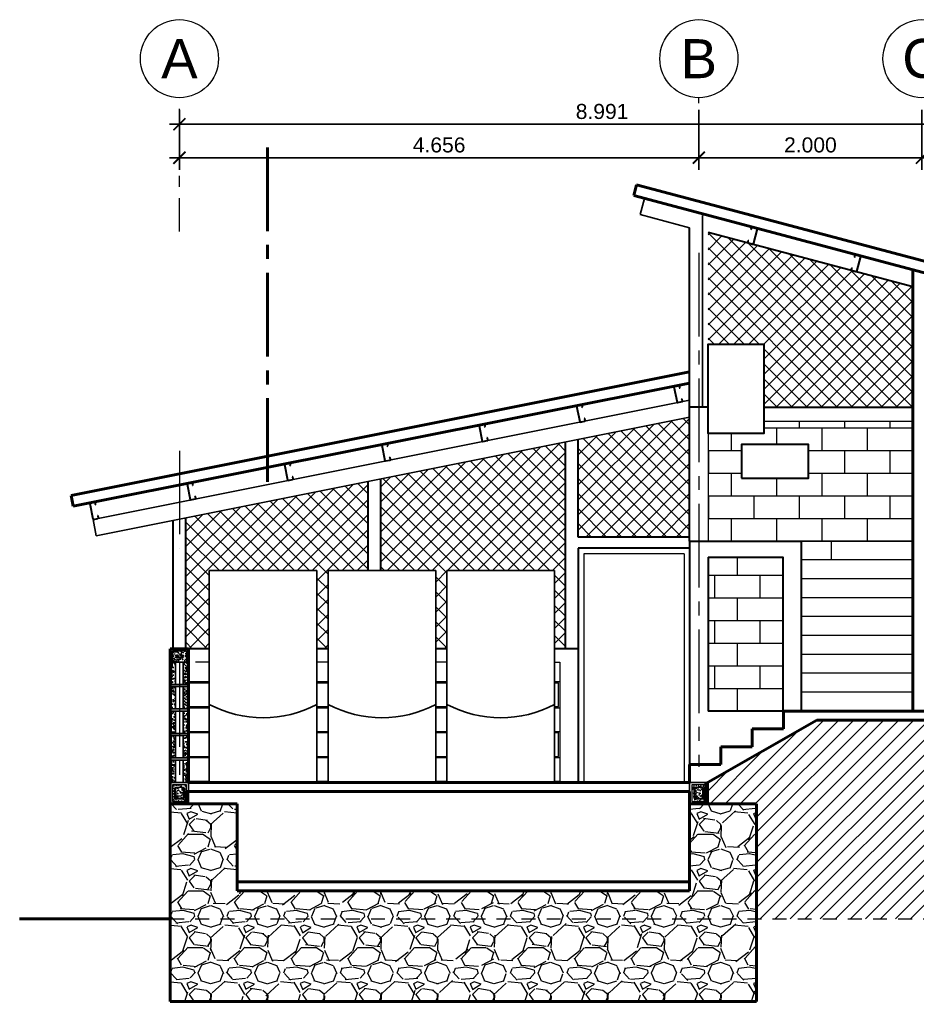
# Model space of a CAD drawing. Header units: millimetres. Extents: x 1147.5 to 1224.1, y 2097.1 to 2139.6.
# Drawn here: x 1160.09 to 1168.13, y 2118.48 to 2127.28 of the extents above; entities that cross this region are included whole.
import ezdxf

# ---------------------------------------------------------------- set-up
doc = ezdxf.new("R2010")
doc.units = ezdxf.units.MM
doc.linetypes.add('CENTRO2', pattern=[1.125, 0.75, -0.125, 0.125, -0.125])
doc.linetypes.add('HIDDEN2', pattern=[0.1875, 0.125, -0.0625])
for name, color, linetype, lineweight in [('1 ACHURADO', 9, 'Continuous', 5), ('1 Cotas', 5, 'Continuous', 9), ('1 EJES', 5, 'CENTRO2', 5), ('1 MUEBLES', 1, 'Continuous', 35), ('1 MUEBLES FIJOS', 1, 'Continuous', 30), ('1 PAREDES', 7, 'Continuous', 50), ('1 PISOS', 3, 'Continuous', 15), ('1 proyecciones', 8, 'HIDDEN2', 5), ('ACHU', 8, 'Continuous', 5), ('DETALLES ESTRUCTURALES', 7, 'Continuous', 13), ('pyv', 3, 'Continuous', 18), ('TEXTURAS', 9, 'Continuous', 15)]:
    doc.layers.add(name, color=color, linetype=linetype, lineweight=lineweight)
doc.styles.get("Standard").update_dxf_attribs({"font": 'arial.ttf'})
doc.dimstyles.new('DISTRIBUTIVA', dxfattribs={"dimscale": 0.9, "dimtxt": 0.15, "dimasz": 0.12, "dimexe": 0.12, "dimexo": 0.12, "dimgap": 0.05, "dimtad": 1, "dimdec": 3, "dimzin": 4, "dimdsep": 46, "dimtxsty": 'Standard', "dimblk": 'ARCHTICK', "dimcen": 0.12, "dimdle": 0.1, "dimclrd": 256, "dimclre": 256, "dimclrt": 256, "dimadec": 0, "dimazin": 0, "dimtfac": 1, "dimtdec": 3, "dimtix": 1, "dimtmove": 0, "dimatfit": 0, "dimfxl": 1, "dimtolj": 1, "dimtzin": 0, "dimarcsym": 0})
pattern_1 = [(45, (0, 0), (-0.06735192090801864, 0.06735192090801864), []), (135, (0, 0), (-0.06735192090801864, -0.06735192090801864), [])]

# ---------------------------------------------------------------- blocks, each defined once
blk = doc.blocks.new('*U11')
at = {"layer": '1 MUEBLES'}
blk.add_lwpolyline([(0.01999999999999957, 0.04999999999999716, 0.414213562373095), (0.02499999999999858, 0.05499999999999261), (0.02499999999999858, 0.06999999999999318, 0.414213562373095), (0.01999999999999957, 0.07499999999998863), (-0.01999999999999957, 0.07499999999998863, 0.414213562373095), (-0.02499999999999858, 0.06999999999999318), (-0.02499999999999858, -0.0700000000000216, 0.414213562373095), (-0.01999999999999957, -0.07500000000001705), (0.01999999999999957, -0.07500000000001705, 0.414213562373095), (0.02499999999999858, -0.0700000000000216), (0.02499999999999858, -0.05500000000002103, 0.414213562373095), (0.01999999999999957, -0.05000000000002558)], format="xyb", dxfattribs=at)
blk = doc.blocks.new('*U12')
at = {"color": 0, "linetype": 'ByBlock', "lineweight": -2, "transparency": 16777216}
for p in [(0, 0), (0.96, 0), (1.92, 0), (2.88, 0), (3.84, 0), (4.8, 0)]:
    blk.add_blockref('*U11', p, dxfattribs=at)
blk = doc.blocks.new('*U13')
at = {"layer": '1 MUEBLES'}
blk.add_lwpolyline([(0.01999999999999957, 0.04999999999999716, 0.414213562373095), (0.02499999999999858, 0.05499999999999261), (0.02499999999999858, 0.06999999999999318, 0.414213562373095), (0.01999999999999957, 0.07499999999998863), (-0.01999999999999957, 0.07499999999998863, 0.414213562373095), (-0.02499999999999858, 0.06999999999999318), (-0.02499999999999858, -0.0700000000000216, 0.414213562373095), (-0.01999999999999957, -0.07500000000001705), (0.01999999999999957, -0.07500000000001705, 0.414213562373095), (0.02499999999999858, -0.0700000000000216), (0.02499999999999858, -0.05500000000002103, 0.414213562373095), (0.01999999999999957, -0.05000000000002558)], format="xyb", dxfattribs=at)
blk = doc.blocks.new('*U14')
at = {"color": 0, "linetype": 'ByBlock', "lineweight": -2, "transparency": 16777216}
for p in [(0, 0), (0.89, 0), (1.78, 0), (2.67, 0), (3.56, 0), (4.45, 0), (5.34, 0)]:
    blk.add_blockref('*U13', p, dxfattribs=at)
blk = doc.blocks.new('Jamba de 10X15')
at = {"layer": 'DETALLES ESTRUCTURALES', "lineweight": 0, "ltscale": 3.5}
h = blk.add_hatch(dxfattribs=at)
h.set_pattern_fill('AR-CONC', color=256, scale=0.007)
h.set_pattern_definition([(49.99999999999999, (-0.006250000000000006, 0), (0.05020821278205274, -0.004392649448781658), [0.00525, -0.05775]), (355, (-0.006250000000000006, 0), (-0.00971259335291, 0.05265344935900083), [0.0042, -0.0462]), (100.45144446, (-0.002065982330000006, -0.00036605408), (0.04049561927089784, 0.04826079936780406), [0.004461813439999998, -0.04907994783999999]), (46.18420000000002, (-0.006250000000000006, 0.014), (0.07470689314701007, -0.01158634965551536), [0.007874999999999997, -0.08662499999999998]), (96.63563549, (-2.442785000000575e-05, 0.01303446851), (0.06542633619719598, 0.06818830205421854), [0.006692723940000001, -0.07361996319999999]), (351.1841639899999, (-0.006250000000000006, 0.014), (0.06542633615383411, 0.06818830201889932), [0.0063, -0.06930000006999999]), (21, (0.0007499999999999946, 0.0105), (0.04178349364829232, -0.02818332234657372), [0.00525, -0.05775]), (326.0000000000001, (0.0007499999999999946, 0.0105), (0.01703207323451072, 0.05076050315327971), [0.0042, -0.0462]), (71.45144474, (0.004231957779999995, 0.00815138982), (0.05881556637109798, 0.02257718069644477), [0.004461813300000001, -0.04907994784]), (37.50000000000001, (-0.006250000000000006, 0), (0.0008511898722103468, 0.0233025697681918), [0, -0.04564, 0, -0.0469, 0, -0.046375]), (7.499999999999999, (-0.006250000000000006, 0), (0.0184148676209504, 0.02760881983176522), [0, -0.02674, 0, -0.04459, 0, -0.017675]), (327.5, (-0.02186, 0), (0.03736757053206863, -0.001578841021406583), [0, -0.0175, 0, -0.0546, 0, -0.07245]), (317.5, (-0.02886000000000001, 0), (0.04082303185396704, 0.007007348763262241), [0, -0.02275, 0, -0.03626, 0, -0.05145])])
h.paths.add_polyline_path([(-0.01249999999999999, 0.1449999999999773), (-0.1000000000000227, 0.1449999999999773), (-0.09999999999979536, 0.02), (-0.0125, 0.02)])
edge = h.paths.add_edge_path(flags=16)
edge.add_line((-0.06736250000003566, 0.0561124999999447), (-0.06736250000003566, 0.1088875000000326))
edge.add_arc((-0.05624999999995453, 0.1088875000000326), 0.01111250000008113, 0, 180, ccw=False)
edge.add_line((-0.0451374999998734, 0.1088875000000326), (-0.0451374999998734, 0.0963875000000553))
edge.add_line((-0.0451374999998734, 0.0963875000000553), (-0.05148749999998473, 0.0963875000000553))
edge.add_line((-0.05148749999998473, 0.0963875000000553), (-0.05148749999998473, 0.1088875000000326))
edge.add_arc((-0.05624999999995453, 0.1088875000000326), 0.004762499999969805, 0, 180)
edge.add_line((-0.06101249999992434, 0.1088875000000326), (-0.06101249999992434, 0.0561124999999447))
edge.add_arc((-0.05624999999995453, 0.0561124999999447), 0.004762499999969805, 180, 360)
edge.add_line((-0.05148749999998473, 0.0561124999999447), (-0.05148749999998473, 0.06861249999980829))
edge.add_line((-0.05148749999998473, 0.06861249999980829), (-0.0451374999998734, 0.06861249999980829))
edge.add_line((-0.0451374999998734, 0.06861249999980829), (-0.0451374999998734, 0.0561124999999447))
edge.add_arc((-0.05624999999995453, 0.0561124999999447), 0.01111250000008113, -180, 0, ccw=False)
for p, q in [((-0.1062499999999091, 0.165), (0.01375, 0.165)), ((0.01375, 0), (0.01375, 0.165)), ((-0.1062499999999091, 0), (0.01375, 0))]:
    blk.add_line(p, q)
at = {"layer": 'DETALLES ESTRUCTURALES', "lineweight": 15}
blk.add_lwpolyline([(-0.1062499999999091, 0.02), (-0.006249999999999999, 0.02), (-0.006249999999999999, 0.1449999999999773), (-0.1062499999999091, 0.1449999999999773)], close=True, dxfattribs=at)
blk.add_lwpolyline([(-0.06736250000003566, 0.0561124999999447), (-0.06736250000003566, 0.1088875000000326, -0.9999999999999999), (-0.0451374999998734, 0.1088875000000326), (-0.0451374999998734, 0.0963875000000553), (-0.05148749999998473, 0.0963875000000553), (-0.05148749999998473, 0.1088875000000326, 0.9999999999999999), (-0.06101249999992434, 0.1088875000000326), (-0.06101249999992434, 0.0561124999999447, 0.9999999999999999), (-0.05148749999998473, 0.0561124999999447), (-0.05148749999998473, 0.06861249999980829), (-0.0451374999998734, 0.06861249999980829), (-0.0451374999998734, 0.0561124999999447, -0.9999999999999999)], format="xyb", close=True, dxfattribs=at)
for centre in [(-0.05624999999995453, 0.1088875000000326), (-0.05624999999995453, 0.0561124999999447)]:
    blk.add_circle(centre, 0.0047625, dxfattribs=at)
blk = doc.blocks.new('S12.5x15')
at = {"layer": 'DETALLES ESTRUCTURALES', "ltscale": 3.5}
h = blk.add_hatch(dxfattribs=at)
h.set_pattern_fill('AR-CONC', color=256, scale=0.00029166666655, style=0)
h.set_pattern_definition([(49.99999999999999, (-361.5996081455667, -704.9376167308769), (0.05313719510257962, -0.004648899946987173), [0.0055562499977775, -0.06111874997555251]), (355, (-361.5996081455667, -704.9376167308769), (-0.01027915757212454, 0.05572485415167922), [0.004444999998222001, -0.048894999980442]), (100.451, (-361.5951800622351, -704.9380041371268), (0.04285822963542815, 0.05107570059382151), [0.004722083331444501, -0.0519429166458895]), (46.18420000000002, (-361.5996081455667, -704.9228000642162), (0.07906472022857866, -0.01226234564214048), [0.008334374996666248, -0.09167812496332874]), (96.63559999999998, (-361.593019424736, -704.9238219183825), (0.069242901691622, 0.07216578710573138), [0.007083124997166748, -0.07791437496883422]), (351.1840000000001, (-361.5996081455667, -704.9228000642162), (0.06924301000136686, 0.07216565934714139), [0.006667499997333, -0.07334249997066301]), (21, (-361.5921998122364, -704.9265042308814), (0.04422100660096506, -0.02982744288879142), [0.0055562499977775, -0.06111874997555251]), (326.0000000000001, (-361.5921998122364, -704.9265042308814), (0.01802559159418683, 0.05372149009752119), [0.004444999998222001, -0.048894999980442]), (71.4514, (-361.5885147497378, -704.9289898433804), (0.06224647644972105, 0.02389416682429242), [0.004722083331444501, -0.0519429166458895]), (37.50000000000001, (-361.5996081455667, -704.9376167308769), (0.0009008426143956095, 0.02466188632813824), [0, -0.0483023333140124, 0, -0.049635833313479, 0, -0.04908020831370125]), (7.499999999999999, (-361.5996081455667, -704.9376167308769), (0.01948906822437688, 0.02921933431026379), [0, -0.0282998333220134, 0, -0.0471910833144569, 0, -0.01870604165918425]), (327.5, (-361.6161287288934, -704.9376167308769), (0.03954725690785192, -0.001670883663861405), [0, -0.018520833325925, 0, -0.057784999976886, 0, -0.0766762499693295]), (317.5, (-361.6235370622239, -704.9376167308769), (0.04320434455364019, 0.007416059881755705), [0, -0.0240770833237025, 0, -0.03837516665131661, 0, -0.05445124997821951])])
h.paths.add_polyline_path([(-0.01250000000000001, 0.1624999999500284), (-0.1374999999500758, 0.1624999999499337), (-0.1374999999500758, 0.0125), (-0.0125, 0.0125)])
edge = h.paths.add_edge_path(flags=16)
edge.add_arc((-0.04259374998805854, 0.1324062499620172), 0.009260416662982746, 2.930846676463261e-10, 90.00000000029308, ccw=False)
edge.add_line((-0.03333333332507579, 0.1324062499620646), (-0.03333333332507579, 0.04259374998782167))
edge.add_arc((-0.0425937499879401, 0.04259374998784536), 0.009260416662864313, 270.00000000014654, 359.9999999998535, ccw=False)
edge.add_line((-0.04259374998791642, 0.03333333332498105), (-0.1074062499619699, 0.03333333332498105))
edge.add_arc((-0.107406249961954, 0.04259374998802704), 0.009260416663045987, 180.0000000000983, 269.9999999999019, ccw=False)
edge.add_line((-0.116666666625, 0.04259374998801116), (-0.116666666625, 0.1324062499620646))
edge.add_arc((-0.107406249962112, 0.132406249962112), 0.009260416662888016, 90.00000000029308, 180.000000000293, ccw=False)
edge.add_line((-0.1074062499621594, 0.141666666625), (-0.04259374998810592, 0.141666666625))
edge = h.paths.add_edge_path(flags=0)
edge.add_arc((-0.04295159323057839, 0.131903762515624), 0.003968749998387332, 0, 360)
edge = h.paths.add_edge_path(flags=0)
edge.add_arc((-0.1077640932046319, 0.1319037625156239), 0.003968749998482082, 0, 360)
edge = h.paths.add_edge_path(flags=0)
edge.add_arc((-0.1074062499620942, 0.04259374998790664), 0.003968749998452481, 0, 360)
edge = h.paths.add_edge_path(flags=16)
edge.add_arc((-0.04259374998791642, 0.04259374998782169), 0.003968749998387332, 0, 360)
edge = h.paths.add_edge_path(flags=0)
edge.add_arc((-0.1074062499620646, 0.04259374998782176), 0.003968749998482082, 0, 360)
edge = h.paths.add_edge_path(flags=16)
edge.add_arc((-0.04257774542417421, 0.1319021915157063), 0.003984754871814948, -180.0225890098959, 7.267198053628022, ccw=False)
edge.add_arc((-0.03880531809559011, 0.1290153350150149), 0.008277492634360423, 159.5769203792912, 477.2374180301164)
edge.add_line((-0.04259374998791642, 0.136374999960452), (-0.1074062499619699, 0.136374999960452))
edge.add_arc((-0.05613686520894154, 0.1286427244613037), 0.05184918415316469, 171.4234803876373, 204.178557543829)
edge.add_arc((-0.1074062499620646, 0.1074062499620646), 0.003968749998482082, -180, 0, ccw=False)
edge.add_line((-0.1113749999605467, 0.1074062499620646), (-0.1113749999603572, 0.05172120682767657))
edge.add_line((-0.1113749999603572, 0.05172120682767657), (-0.09627668385854847, 0.06681952292939061))
edge.add_line((-0.09627668385854847, 0.06681952292939061), (-0.09253491047646421, 0.0630777495471169))
edge.add_line((-0.09253491047646421, 0.0630777495471169), (-0.1102125799988173, 0.04540008002457434))
edge.add_arc((-0.1074062499619951, 0.04259374998797341), 0.003968749998412503, -2.1902906155446544e-09, 135.0000000022592, ccw=False)
edge.add_arc((-0.1074062499620188, 0.04259374998781894), 0.003968749998436202, -45.00000000044059, 3.9676706364843994e-11, ccw=False)
edge.add_line((-0.104599919925312, 0.03978741995106902), (-0.08692225040276942, 0.05746508947361158))
edge.add_line((-0.08692225040276942, 0.05746508947361158), (-0.0831804770204957, 0.05372331609124312))
edge.add_line((-0.0831804770204957, 0.05372331609124312), (-0.098278793122115, 0.03862499998962382))
edge.add_line((-0.098278793122115, 0.03862499998962382), (-0.04259374998791642, 0.03862499998943435))
edge.add_arc((-0.04259374998791494, 0.04259374998782316), 0.003968749998388817, 180.0000000000213, 269.9999999999786, ccw=False)
edge.add_arc((-0.04259374998791642, 0.04259374998782169), 0.003968749998387339, 0, 180, ccw=False)
edge.add_line((-0.03862499998952908, 0.04259374998782169), (-0.0386249999895291, 0.1324062499620646))
blk.add_lwpolyline([(-0.157500000000091, -0.0075), (0.007499999999999979, -0.0075), (0.007499999999999999, 0.1824999999999773), (-0.1575000000000909, 0.1824999999999773)], close=True)
at = {"layer": 'DETALLES ESTRUCTURALES'}
blk.add_lwpolyline([(-0.1374999999500758, 0.0125), (-0.0125, 0.0125), (-0.0125, 0.162499999949981), (-0.1374999999500758, 0.162499999949981)], close=True, dxfattribs=at)
for points in [[(-0.09827879312230449, 0.03862499998952908), (-0.0425937499881059, 0.03862499998943435, 0.414213562373095), (-0.03862499998952908, 0.04259374998782169), (-0.03862499998952908, 0.1324062499620646, 0.414213562373095), (-0.0425937499881059, 0.136374999960452), (-0.1074062499621594, 0.136374999960452, 0.414213562373095), (-0.1113749999605467, 0.1324062499620646), (-0.1113749999605467, 0.04259374998782169, 0.668178637910143), (-0.104599919925312, 0.03978741995106902), (-0.08692225040257996, 0.05746508947351683), (-0.0831804770204957, 0.05372331609124312), (-0.1008581465430383, 0.03604564656870057, -0.668178637917991), (-0.116666666625, 0.04259374998782169), (-0.116666666625, 0.1324062499620646, -0.414213562373095), (-0.1074062499621594, 0.141666666625), (-0.0425937499881059, 0.141666666625, -0.414213562373095), (-0.03333333332507579, 0.1324062499620646), (-0.03333333332507579, 0.04259374998782169, -0.414213562373095), (-0.0425937499881059, 0.03333333332498105), (-0.1074062499621594, 0.03333333332498105)], [(-0.1113749999605467, 0.04259374998791642, -0.1989123673734541), (-0.1102125799988173, 0.04540008002457434), (-0.09253491047627475, 0.06307774954721163), (-0.09627668385854847, 0.06681952292948534), (-0.1113749999605467, 0.05172120682758183)]]:
    blk.add_lwpolyline(points, format="xyb", dxfattribs=at)
for centre in [(-0.1077640932046319, 0.131903762515624), (-0.04295159323057839, 0.131903762515624), (-0.1077640932046319, 0.04209126254138103), (-0.04295159323057839, 0.04209126254138103)]:
    blk.add_circle(centre, 0.0039687499984125, dxfattribs=at)
blk = doc.blocks.new('_ArchTick')
at = {"color": 0, "linetype": 'ByBlock', "const_width": 0.150000081}
blk.add_lwpolyline([(-0.5000002699998731, -0.5000002699998731), (0.5000002699998731, 0.5000002699998731)], dxfattribs=at)
blk = doc.blocks.new('*D26')
at = {"layer": '1 Cotas', "lineweight": -2, "transparency": 16777216}
for p, q in [((1161.518569437956, 2126.469982507982), (1161.518569437956, 2125.931930529245)), ((1166.174809901798, 2126.469982507982), (1166.174809901798, 2125.931930529245)), ((1161.428569437956, 2126.039930529245), (1166.264809901798, 2126.039930529245))]:
    blk.add_line(p, q, dxfattribs=at)
at = {"layer": 'Defpoints', "color": 0, "transparency": 16777216}
for p in [(1161.518569437956, 2126.577982507983), (1166.174809901798, 2126.577982507982), (1166.174809901798, 2126.039930529245)]:
    blk.add_point(p, dxfattribs=at)
at = {"layer": '1 Cotas', "lineweight": -2, "transparency": 16777216, "xscale": 0.108, "yscale": 0.108, "zscale": 0.108, "rotation": 180}
blk.add_blockref('_ArchTick', (1161.518569437956, 2126.039930529245), dxfattribs=at)
at = {"layer": '1 Cotas', "lineweight": -2, "transparency": 16777216, "xscale": 0.108, "yscale": 0.108, "zscale": 0.108}
blk.add_blockref('_ArchTick', (1166.174809901798, 2126.039930529245), dxfattribs=at)
at = {"layer": '1 Cotas', "transparency": 16777216, "insert": (1163.846689669877, 2126.153857882588), "char_height": 0.135, "attachment_point": 5}
blk.add_mtext('\\A1;4.656', dxfattribs=at)
blk = doc.blocks.new('*D27')
at = {"layer": '1 Cotas', "lineweight": -2, "transparency": 16777216}
for p, q in [((1166.174809901798, 2126.469982507982), (1166.174809901798, 2125.931930529245)), ((1168.174809901798, 2126.469982507951), (1168.174809901798, 2125.931930529245)), ((1166.084809901798, 2126.039930529245), (1168.264809901798, 2126.039930529245))]:
    blk.add_line(p, q, dxfattribs=at)
at = {"layer": 'Defpoints', "color": 0, "transparency": 16777216}
for p in [(1166.174809901798, 2126.577982507982), (1168.174809901798, 2126.577982507951), (1168.174809901798, 2126.039930529245)]:
    blk.add_point(p, dxfattribs=at)
at = {"layer": '1 Cotas', "lineweight": -2, "transparency": 16777216, "xscale": 0.108, "yscale": 0.108, "zscale": 0.108, "rotation": 180}
blk.add_blockref('_ArchTick', (1166.174809901798, 2126.039930529245), dxfattribs=at)
at = {"layer": '1 Cotas', "lineweight": -2, "transparency": 16777216, "xscale": 0.108, "yscale": 0.108, "zscale": 0.108}
blk.add_blockref('_ArchTick', (1168.174809901798, 2126.039930529245), dxfattribs=at)
at = {"layer": '1 Cotas', "transparency": 16777216, "insert": (1167.174809901798, 2126.153857882588), "char_height": 0.135, "attachment_point": 5}
blk.add_mtext('\\A1;2.000', dxfattribs=at)
blk = doc.blocks.new('*D28')
at = {"layer": '1 Cotas', "lineweight": -2, "transparency": 16777216}
for p, q in [((1168.174809901798, 2126.469982507951), (1168.174809901798, 2125.931930529245)), ((1170.509809901798, 2126.469982507982), (1170.509809901798, 2125.931930529245)), ((1168.084809901798, 2126.039930529245), (1170.599809901798, 2126.039930529245))]:
    blk.add_line(p, q, dxfattribs=at)
at = {"layer": 'Defpoints', "color": 0, "transparency": 16777216}
for p in [(1168.174809901798, 2126.577982507951), (1170.509809901798, 2126.577982507982), (1170.509809901798, 2126.039930529245)]:
    blk.add_point(p, dxfattribs=at)
at = {"layer": '1 Cotas', "lineweight": -2, "transparency": 16777216, "xscale": 0.108, "yscale": 0.108, "zscale": 0.108, "rotation": 180}
blk.add_blockref('_ArchTick', (1168.174809901798, 2126.039930529245), dxfattribs=at)
at = {"layer": '1 Cotas', "lineweight": -2, "transparency": 16777216, "xscale": 0.108, "yscale": 0.108, "zscale": 0.108}
blk.add_blockref('_ArchTick', (1170.509809901798, 2126.039930529245), dxfattribs=at)
at = {"layer": '1 Cotas', "transparency": 16777216, "insert": (1169.342309901798, 2126.153903926244), "char_height": 0.135, "attachment_point": 5}
blk.add_mtext('\\A1;2.335', dxfattribs=at)
blk = doc.blocks.new('*D29')
at = {"layer": '1 Cotas', "lineweight": -2, "transparency": 16777216}
for p, q in [((1161.518569437956, 2126.469982507982), (1161.518569437956, 2126.231930529245)), ((1170.509809901798, 2126.469982507982), (1170.509809901798, 2126.231930529245)), ((1161.428569437956, 2126.339930529246), (1170.599809901798, 2126.339930529246))]:
    blk.add_line(p, q, dxfattribs=at)
at = {"layer": 'Defpoints', "color": 0, "transparency": 16777216}
for p in [(1161.518569437956, 2126.577982507983), (1170.509809901798, 2126.577982507982), (1170.509809901798, 2126.339930529246)]:
    blk.add_point(p, dxfattribs=at)
at = {"layer": '1 Cotas', "lineweight": -2, "transparency": 16777216, "xscale": 0.108, "yscale": 0.108, "zscale": 0.108, "rotation": 180}
blk.add_blockref('_ArchTick', (1161.518569437956, 2126.339930529246), dxfattribs=at)
at = {"layer": '1 Cotas', "lineweight": -2, "transparency": 16777216, "xscale": 0.108, "yscale": 0.108, "zscale": 0.108}
blk.add_blockref('_ArchTick', (1170.509809901798, 2126.339930529246), dxfattribs=at)
at = {"layer": '1 Cotas', "transparency": 16777216, "insert": (1165.307228103208, 2126.453857882588), "char_height": 0.135, "attachment_point": 5}
blk.add_mtext('\\A1;8.991', dxfattribs=at)
blk = doc.blocks.new('bq5')
h = blk.add_hatch()
h.set_pattern_fill('AR-CONC', color=256, scale=0.008)
h.set_pattern_definition([(49.99999999999999, (2.310297267182953, 12.09109507560484), (0.05738081460806028, -0.005020170798607609), [0.006, -0.066]), (355, (2.310297267182953, 12.09109507560484), (-0.01110010668904, 0.06017537069600095), [0.0048, -0.0528]), (100.45144446, (2.315079001662953, 12.09067672808484), (0.04628070773816896, 0.05515519927749035), [0.005099215359999998, -0.05609136895999998]), (46.18420000000002, (2.310297267182953, 12.10709507560484), (0.0853793064537258, -0.01324154246344612), [0.008999999999999998, -0.09899999999999998]), (96.63563549, (2.317412206782953, 12.10599161104484), (0.07477295565393827, 0.07792948806196404), [0.007648827360000001, -0.08413710079999999]), (351.1841639899999, (2.310297267182953, 12.10709507560484), (0.07477295560438185, 0.07792948802159921), [0.007200000000000001, -0.07920000008]), (21, (2.318297267182953, 12.10309507560484), (0.04775256416947694, -0.03220951125322711), [0.006, -0.066]), (326.0000000000001, (2.318297267182953, 12.10309507560484), (0.01946522655372654, 0.05801200360374825), [0.0048, -0.0528]), (71.45144474, (2.322276647502953, 12.10041094968484), (0.0672177901383977, 0.02580249222450831), [0.005099215200000001, -0.05609136896]), (37.50000000000001, (2.310297267182953, 12.09109507560484), (0.0009727884253832535, 0.02663150830650492), [0, -0.05216, 0, -0.0536, 0, -0.053]), (7.499999999999999, (2.310297267182953, 12.09109507560484), (0.02104556299537189, 0.03155293695058882), [0, -0.03056, 0, -0.05096000000000001, 0, -0.0202]), (327.5, (2.292457267182953, 12.09109507560484), (0.04270579489379272, -0.001804389738750381), [0, -0.02, 0, -0.0624, 0, -0.0828]), (317.5, (2.284457267182953, 12.09109507560484), (0.0466548935473909, 0.008008398586585419), [0, -0.026, 0, -0.04144, 0, -0.0588])])
h.paths.add_polyline_path([(0.04000000000000015, 0.1999999999999993), (0, 0.1999999999999993), (0, 0), (0.04000000000000015, 0)])
h.paths.add_polyline_path([(0.15, 0.1999999999999993), (0.1099999999999998, 0.1999999999999993), (0.1099999999999998, 0), (0.15, 0)])
for p, q in [((0.15, 0.1999999999999993), (0, 0.1999999999999993)), ((0, 0.1999999999999993), (0, 0)), ((0.04000000000000015, 0.1999999999999993), (0.04000000000000015, 0)), ((0.1099999999999999, 0), (0.1099999999999999, 0.1999999999999993)), ((0.15, 0), (0.15, 0.1999999999999993)), ((0, 0), (0.15, 0))]:
    blk.add_line(p, q)
blk = doc.blocks.new('*U307')
blk.add_blockref('bq5', (-0.0625, -0.09999999999999964))
blk = doc.blocks.new('*U308')
at = {"color": 0, "linetype": 'ByBlock', "lineweight": -2, "transparency": 16777216}
for p in [(5.388445916248354e-17, 0.88), (4.041334437186266e-17, 0.66), (2.694222958124177e-17, 0.44), (1.347111479062088e-17, 0.22), (0, 0)]:
    blk.add_blockref('*U307', p, dxfattribs=at)

msp = doc.modelspace()

# ---------------------------------------------------------------- hatches: boundary and pattern name
at = {"layer": '1 ACHURADO'}
h = msp.add_hatch(dxfattribs=at)
h.set_pattern_fill('NET', color=256, scale=0.03, angle=45)
h.set_pattern_definition(pattern_1)
h.paths.add_polyline_path([(1164.977309901799, 2123.49030049619), (1163.321689669878, 2123.159176449806), (1163.321689669878, 2122.337991363064), (1163.816921844085, 2122.337991363064), (1163.816921844085, 2121.637993574087), (1163.916921844085, 2121.637993574087), (1163.916921844085, 2122.337991363064), (1164.882121844085, 2122.337991363064), (1164.882121844085, 2121.637993574087), (1164.977309901799, 2121.637993574087)])
h.paths.add_polyline_path([(1163.206689669877, 2123.136176449806), (1161.576069437957, 2122.810052403422), (1161.576069437956, 2121.637993574087), (1161.786521844085, 2121.637993574087), (1161.786521844085, 2122.337991363064), (1162.751721844085, 2122.337991363064), (1162.751721844085, 2121.637993574087), (1162.851721844085, 2121.637993574087), (1162.851721844085, 2122.337991363064), (1163.206689669877, 2122.337991363064)])
h.paths.add_polyline_path([(1168.092309901799, 2124.881028881745), (1166.257309901906, 2125.367993574087), (1166.257309901906, 2124.367993574087), (1166.757309901906, 2124.367993574087), (1166.757309901906, 2123.802993574087), (1168.092309901799, 2123.802993574087)])
h = msp.add_hatch(dxfattribs=at)
h.set_pattern_fill('NET', color=256, scale=0.03, angle=45)
h.set_pattern_definition(pattern_1)
h.paths.add_polyline_path([(1166.092309901906, 2123.426857323821), (1166.092309901906, 2123.59185732382), (1166.092309901906, 2123.713300496211), (1165.092309901799, 2123.51330049619), (1165.092309901799, 2122.637993574087), (1166.092309901906, 2122.637993574087)])
at = {"layer": 'ACHU'}
h = msp.add_hatch(dxfattribs=at)
h.set_pattern_fill('AR-B816', color=256, scale=0.001)
h.set_pattern_definition([(0, (1168.092309901799, 2122.602993574088), (0, 0.2032), []), (90, (1168.092309901799, 2122.602993574088), (-0.2032, 0.2032), [0.2032, -0.2032])])
h.paths.add_polyline_path([(1168.092309901799, 2123.677993574086), (1166.757309901906, 2123.677993574087), (1166.757309901906, 2123.567993574087), (1166.257309901906, 2123.567993574087), (1166.257309901907, 2122.602993574087), (1168.092309901799, 2122.602993574088)])
h.paths.add_polyline_path([(1166.557309901906, 2123.167993574087), (1167.157309901906, 2123.167993574087), (1167.157309901906, 2123.467993574087), (1166.557309901906, 2123.467993574087)], flags=16)
h = msp.add_hatch(dxfattribs=at)
h.set_pattern_fill('AR-B816', color=256, scale=0.001)
h.set_pattern_definition([(0, (1166.927309901798, 2121.077993574087), (0, 0.2032), []), (90, (1166.927309901798, 2121.077993574087), (-0.2032, 0.2032), [0.2032, -0.2032])])
h.paths.add_polyline_path([(1166.927309901798, 2122.457993574088), (1166.257309901906, 2122.457993574087), (1166.257309901906, 2121.077993374087), (1166.927309901798, 2121.077993574087)])
h = msp.add_hatch(dxfattribs=at)
h.set_pattern_fill('AR-B816C', color=256, scale=0.0011)
h.set_pattern_definition([(0, (1164.927309901798, 2120.437993574087), (0.22352, 0.22352), [0.4365625, -0.0104775]), (0, (1164.703789901798, 2120.448471074087), (0.22352, 0.22352), [0.4365625, -0.0104775]), (90, (1164.927309901798, 2120.437993574087), (-0.22352, 0.22352), [-0.2339975, 0.2130425]), (90, (1164.916832401799, 2120.437993574087), (-0.22352, 0.22352), [-0.2339975, 0.2130425])])
h.paths.add_polyline_path([(1163.916921844085, 2121.517993574087), (1163.816921844085, 2121.517993574087), (1163.816921844085, 2120.437993574087), (1163.916921844085, 2120.437993574087)])
h.paths.add_polyline_path([(1162.851721844085, 2121.517993574087), (1162.751721844085, 2121.517993574087), (1162.751721844085, 2120.437993574087), (1162.851721844085, 2120.437993574087)])
h.paths.add_polyline_path([(1161.786521844085, 2121.517993574087), (1161.601069437956, 2121.517993574087), (1161.601069437956, 2120.437993574087), (1161.786521844085, 2120.437993574087)])
h.paths.add_polyline_path([(1164.927309901798, 2121.517993574087), (1164.882121844085, 2121.517993574087), (1164.882121844085, 2120.437993574087), (1164.927309901798, 2120.437993574087)])
at = {"layer": 'TEXTURAS'}
h = msp.add_hatch(dxfattribs=at)
h.set_pattern_fill('ANSI31', color=256, scale=0.03)
h.set_pattern_definition([(45, (0, 0), (-0.06735192090801864, 0.06735192090801866), [])])
h.paths.add_polyline_path([(1169.992309901798, 2120.887993374087), (1170.447309901798, 2120.887993374087), (1170.427309901798, 2120.887993374087), (1170.427309901798, 2120.997993374087), (1167.233554706867, 2120.997993374087), (1166.257309901906, 2120.437993574087), (1166.257309901906, 2120.577993574087), (1166.257309901906, 2120.247993574087), (1166.692309901906, 2120.247993574087), (1166.692309901906, 2119.283747568947), (1166.710806324278, 2119.215665567234), (1169.868362168302, 2119.215665567234), (1169.992309901798, 2119.704596689975)])
h = msp.add_hatch(dxfattribs=at)
h.set_pattern_fill('GRAVEL', color=256, scale=0.02)
h.set_pattern_definition([(228.0127875, (0.36576, 0.3680000000001273), (-4.064000000319162, -4.571999999716357), [0.068344288, -6.766096727913]), (184.969741, (0.32004, 0.3172000000001273), (6.095999997588101, 0.5080000289395847), [0.117280944, -11.61080977870479]), (132.5104471, (0.2032, 0.3070400000001273), (5.080000002145498, -5.587999998049192), [0.08269630400000001, -8.186944558819999]), (267.273689, (0.00508, 0.1800400000001273), (0.508000001063945, 10.15999999994663), [0.106800904, -10.5732874851476]), (292.83365418, (0, 0.07336000000012732), (-2.540000000212682, 6.095999999911092), [0.10472674, -10.3679615490688]), (357.2736889999999, (0.04064, -0.02315999999987267), (-10.15999999994663, 0.5080000010639456), [0.106800904, -10.5732874851476]), (37.69424047, (0.14732, -0.0282399999998727), (-6.603999999707179, -5.080000000380083), [0.141238732, -13.9826230628494]), (72.25532837, (0.25908, 0.05812000000012735), (3.556000000955858, 11.17599999969577), [0.133343904, -13.201051320381]), (121.42956562, (0.29972, 0.1851200000001273), (-4.064000000576624, 6.603999999645204), [0.1071626, -10.6091091397424]), (175.2363583, (0.24384, 0.2765600000001274), (5.587999999919905, -0.5080000008778512), [0.122342656, -5.994787389999997]), (222.3974378, (0.12192, 0.2867200000001273), (-6.095999999804932, -5.588000000212799), [0.158215584, -15.6633545024354]), (138.81407483, (0.508, 0.1749600000001273), (-3.555999999786702, 3.048000000247836), [0.05400090799999999, -5.3461131648688]), (171.4692344, (0.4673600000000001, 0.2105200000001273), (6.604000000177932, -1.015999998847469), [0.102736396, -10.170927799408]), (225, (0.36576, 0.2257600000001274), (-7.105427357601002e-17, -0.5080000000000479), [0.071841868, -0.6465786216856]), (203.19859051, (0.3302, 0.2867200000001273), (2.540000000069218, 1.015999999821867), [0.03868826399999998, -3.830124473778798]), (291.80140949, (0.29464, 0.2714800000001274), (-0.5080000001062992, 1.523999999964574), [0.054713124, -2.680950598]), (30.96375653, (0.31496, 0.2206800000001274), (1.524000000037277, 1.015999999944225), [0.08886393199999996, -2.873259630581999]), (161.56505118, (0.39116, 0.2664000000001274), (1.016000000026517, -0.5079999999467507), [0.064257428, -1.5421796233656]), (16.389540334, (0, 0.2714800000001274), (5.080000000000029, 1.524000000000049), [0.09001760000000002, -8.911765334507802]), (70.34617594, (0.08636, 0.2968800000001274), (-2.032000000185863, -5.587999999934082), [0.075519788, -7.476443135639999]), (293.19859051, (0.39116, 0.3680000000001273), (-1.015999999822653, 2.540000000071057), [0.07737601999999996, -3.791436717778798]), (343.6104596700001, (0.42164, 0.2968800000001274), (-5.080000000106458, 1.523999999644572), [0.09001759999999998, -8.911765334507995]), (339.44395478, (0, -0.04347999999987268), (-2.539999999999973, 1.016000000000042), [0.08680703999999995, -4.253546862621199]), (294.7751406, (0.08128, -0.07395999999987268), (-2.540000003023386, 5.587999998625452), [0.07273442399999999, -7.200718676144001]), (66.80140949, (0.39624, -0.1399999999998727), (1.01599999984046, 2.540000000063861), [0.07737602, -3.7914367177788]), (17.35402464, (0.42672, -0.06887999999987265), (-6.603999999868604, -2.032000000426493), [0.08515654800000003, -8.43047519604]), (69.44395478, (0.14732, -0.1399999999998727), (-1.016000000017692, -2.539999999992927), [0.04340351999999999, -4.296950382621201]), (101.309932474, (0.36576, -0.1399999999998727), (-0.5080000000000799, 2.032000000000074), [0.02590292, -2.5643989929052]), (165.963756532, (0.3606800000000001, -0.1145999999998727), (1.523999999999903, -0.507999999999973), [0.10472674, -1.9898109178138]), (186.00900596, (0.25908, -0.08919999999987266), (5.079999999973074, 0.5080000002658707), [0.09705339999999996, -9.608272972667395]), (303.69006753, (0.31496, 0.1749600000001273), (-0.5080000000705938, 1.01599999996474), [0.073264776, -1.758355271936]), (353.15722659, (0.3556, 0.1140000000001273), (8.636000000053137, -1.015999999547879), [0.127911352, -12.6632018130062]), (60.9453959, (0.4826, 0.0987600000001273), (-2.032000000055937, -3.555999999968051), [0.052301648, -5.177878463622]), (90, (0.508, 0.1444800000001273), (-0.508, 0.508), [0.03048, -0.4775199999999999]), (120.25643716, (0.24892, -0.07395999999987268), (2.031999999751433, -3.556000000141959), [0.070573392, -6.98678815464]), (48.01278749999999, (0.21336, -0.01299999999987267), (4.064000000335068, 4.571999999702041), [0.136688576, -6.697752439913]), (0, (0.3048, 0.08860000000012733), (0.508, 0.508), [0.13208, -0.37592]), (325.3048465, (0.43688, 0.08860000000012733), (5.080000001924306, -3.555999997250916), [0.080321912, -7.951863344828]), (254.0546040999999, (0.50292, 0.04288000000012734), (-0.5079999999645114, -2.032000000008949), [0.07396581599999999, -3.6243300077544]), (207.64597536, (0.4826, -0.0282399999998727), (-9.65200000035467, -5.079999999326151), [0.12042902, -11.92249288458759]), (175.42607874, (0.37592, -0.08411999999987269), (-6.603999999999766, 0.5079999999998956), [0.127405892, -12.613169291248])])
h.paths.add_polyline_path([(1166.692309901906, 2118.475665567234), (1166.692309901906, 2120.247993574086), (1166.092309901906, 2120.247993574087), (1166.092309901906, 2119.467993574088), (1162.036069437956, 2119.467993574088), (1162.036069437956, 2120.247993574087), (1161.436069437956, 2120.247993574087), (1161.436069437956, 2118.475665567234)])

# ---------------------------------------------------------------- linework, layer by layer
at = {"layer": '1 EJES', "ltscale": 0.4}
for p, q in [((1161.518569437955, 2125.377982507982), (1161.518569437956, 2126.577982507983)), ((1166.174809901798, 2126.127982507981), (1166.174809901798, 2126.577982507982))]:
    msp.add_line(p, q, dxfattribs=at)
at = {"layer": '1 EJES'}
for p, q in [((1166.174809901906, 2125.185933032098), (1166.174809901906, 2120.577993574087)), ((1161.518569437956, 2123.41321435082), (1161.518569437957, 2122.537993574087)), ((1161.518569437957, 2121.507993574087), (1161.518569437956, 2120.437993574087))]:
    msp.add_line(p, q, dxfattribs=at)
at = {"layer": '1 EJES', "linetype": 'Continuous', "ltscale": 0.4}
for centre in [(1161.518569437956, 2126.927982507983), (1166.174809901798, 2126.927982507982), (1168.174809901798, 2126.927982507951)]:
    msp.add_circle(centre, 0.35, dxfattribs=at)
at = {"layer": '1 MUEBLES'}
for p, q in [((1166.092309901906, 2122.602993574087), (1166.092309901906, 2125.411780590153)), ((1168.092309901799, 2124.881028881745), (1166.257309901906, 2125.367993574087)), ((1166.257309901906, 2123.802993574087), (1166.092309901906, 2123.802993574087)), ((1166.757309901906, 2123.802993574087), (1168.092309901799, 2123.802993574087)), ((1164.977309901799, 2123.49030049619), (1164.977309901799, 2121.637993574087)), ((1165.092309901798, 2122.637993574087), (1165.092309901799, 2123.51330049619)), ((1163.206689669877, 2123.136176449806), (1163.206689669877, 2122.337991363064)), ((1163.321689669878, 2123.159176449806), (1163.321689669878, 2122.337991363064)), ((1161.461069437956, 2121.637993574087), (1161.461069437957, 2122.787052403422)), ((1161.576069437956, 2121.637993574087), (1161.576069437957, 2122.810052403422)), ((1166.092309901906, 2122.637993574087), (1165.092309901798, 2122.637993574087)), ((1166.092309901906, 2122.602993574087), (1167.092309901798, 2122.602993574088)), ((1166.092309901906, 2122.602993574087), (1166.092309901906, 2120.597993574088)), ((1166.092309901906, 2122.537993574087), (1165.092309901798, 2122.537993574087)), ((1165.092309901799, 2122.537993574087), (1165.092309901799, 2120.437993574087)), ((1166.257309901906, 2122.457993574087), (1166.257309901906, 2121.077993374087)), ((1161.786521844085, 2121.637993574087), (1161.601069437956, 2121.637993574087)), ((1165.092309901799, 2121.637993574087), (1164.882121844085, 2121.637993574087)), ((1166.927309901798, 2121.077993574087), (1166.257309901906, 2121.077993374087))]:
    msp.add_line(p, q, dxfattribs=at)
for points in [[(1166.757309901906, 2124.367993574087), (1166.757309901906, 2123.567993574087), (1166.257309901906, 2123.567993574087), (1166.257309901906, 2124.367993574087)], [(1166.557309901906, 2123.167993574087), (1167.157309901906, 2123.167993574087), (1167.157309901906, 2123.467993574087), (1166.557309901906, 2123.467993574087)]]:
    msp.add_lwpolyline(points, close=True, dxfattribs=at)
for points in [[(1167.092309901798, 2122.602993574088), (1167.092309901798, 2121.077993574087)], [(1166.257309901906, 2122.457993574087), (1166.927309901798, 2122.457993574088), (1166.927309901798, 2121.077993574087)], [(1162.851721844085, 2121.637993574087), (1162.751721844085, 2121.637993574087)], [(1163.916921844085, 2121.637993574087), (1163.816921844085, 2121.637993574087)]]:
    msp.add_lwpolyline(points, dxfattribs=at)
at = {"layer": '1 MUEBLES FIJOS'}
for p, q in [((1165.649120611338, 2125.529392326595), (1165.687595261159, 2125.674374054258)), ((1165.649120611347, 2125.529392326593), (1166.092309901906, 2125.411780590152)), ((1166.207309901906, 2123.802993574087), (1166.207309901906, 2125.523185544691)), ((1160.743876949528, 2122.796584491143), (1166.092309901906, 2123.866271081618)), ((1160.773294369799, 2122.64949738979), (1166.092309901906, 2123.713300496211)), ((1160.773294369799, 2122.64949738979), (1160.743876949528, 2122.796584491143)), ((1161.786521844085, 2122.337991363064), (1161.786521844085, 2120.437993574087)), ((1161.786521844085, 2122.337991363064), (1162.751721844085, 2122.337991363064)), ((1162.751721844085, 2122.337991363064), (1162.751721844085, 2120.437993574087)), ((1162.851721844085, 2122.337991363064), (1162.851721844085, 2120.437993574087)), ((1162.851721844085, 2122.337991363064), (1163.816921844085, 2122.337991363064)), ((1163.816921844085, 2122.337991363064), (1163.816921844085, 2120.437993574087)), ((1163.916921844085, 2122.337991363064), (1163.916921844085, 2120.437993574087)), ((1163.916921844085, 2122.337991363064), (1164.882121844085, 2122.337991363064)), ((1164.882121844085, 2122.337991363064), (1164.882121844085, 2120.437993574087))]:
    msp.add_line(p, q, dxfattribs=at)
for centre in [(1162.269121844085, 2122.048421740752), (1163.334321844085, 2122.048421740752), (1164.399521844085, 2122.048421740752)]:
    msp.add_arc(centre, 1.03042816666445, 242.0728202693945, 297.9271797306055, dxfattribs=at)
at = {"layer": '1 PAREDES', "linetype": 'CENTRO2'}
msp.add_line((1162.309521844085, 2126.13283283943), (1162.309521844085, 2123.071826551169), dxfattribs=at)
at = {"layer": '1 PAREDES'}
for p, q in [((1165.590940775071, 2125.700023816472), (1165.616590541569, 2125.796678301666)), ((1171.508647950301, 2124.233068538265), (1165.616590542586, 2125.796678305496)), ((1171.482998183793, 2124.13641405303), (1165.590940776181, 2125.700023820652)), ((1160.547760792653, 2123.012312235512), (1166.092309901906, 2124.121222056979)), ((1160.567372406137, 2122.914254167723), (1166.092309901906, 2124.019241666875)), ((1160.567372406125, 2122.914254167783), (1160.547760792653, 2123.012312235512)), ((1161.601069437956, 2121.637993574087), (1161.436069437956, 2121.637993574087)), ((1161.436069437956, 2121.637993574087), (1161.436069437956, 2118.475665567234)), ((1161.601069437956, 2121.637993574087), (1161.601069437956, 2120.437993574087)), ((1166.932309901906, 2121.07799357409), (1168.242309901799, 2121.077993574087)), ((1166.932309901906, 2121.07799357409), (1166.932309901906, 2120.91799357409)), ((1166.237309901906, 2120.428710628393), (1167.233554706867, 2120.997993374087)), ((1167.233554706867, 2120.997993374087), (1170.427309901798, 2120.997993374087)), ((1166.652309901906, 2120.917993574089), (1166.932309901906, 2120.917993574089)), ((1166.652309901906, 2120.917993574089), (1166.652309901906, 2120.75799357409)), ((1166.372309901906, 2120.757993574089), (1166.652309901906, 2120.757993574089)), ((1166.372309901906, 2120.757993574089), (1166.372309901906, 2120.597993574089)), ((1166.092309901906, 2120.597993574088), (1166.372309901906, 2120.597993574088)), ((1166.092309901906, 2120.597993574088), (1166.092309901906, 2120.437993574088)), ((1166.092309901906, 2120.437993574087), (1161.601069437956, 2120.437993574087)), ((1166.237309901906, 2120.247993574087), (1166.237309901906, 2120.428710628393)), ((1166.092309901906, 2120.357993574087), (1161.581069437956, 2120.357993574087)), ((1161.581069437956, 2120.357993574087), (1161.581069437956, 2120.247993574087)), ((1166.092309901906, 2120.357993574087), (1166.092309901906, 2119.467993574088)), ((1161.436069437956, 2120.247993574087), (1162.036069437956, 2120.247993574086)), ((1162.036069437956, 2120.247993574086), (1162.036069437956, 2119.467993574088)), ((1166.092309901906, 2120.247993574087), (1166.692309901906, 2120.247993574086)), ((1166.692309901906, 2120.247993574086), (1166.692309901906, 2118.475665567234)), ((1162.036069437956, 2119.547993574088), (1166.092309901906, 2119.547993574088)), ((1162.036069437956, 2119.467993574088), (1166.092309901906, 2119.467993574088)), ((1161.436069437956, 2119.215665567234), (1160.086227507439, 2119.215665567234)), ((1162.036069437956, 2118.475665567234), (1161.436069437956, 2118.475665567234)), ((1161.436069437956, 2118.475665567234), (1166.692309901906, 2118.475665567234))]:
    msp.add_line(p, q, dxfattribs=at)
msp.add_lwpolyline([(1168.092309901799, 2125.036220852237), (1168.092309901799, 2121.077993574087)], dxfattribs=at)
at = {"layer": '1 PISOS'}
for p, q in [((1168.092309901799, 2122.602993574088), (1167.092309901798, 2122.602993574088)), ((1167.362309901797, 2122.602993574088), (1167.362309901797, 2122.433549129643)), ((1168.092309901799, 2122.433549129643), (1167.092309901798, 2122.433549129643)), ((1168.092309901799, 2122.264104685198), (1167.092309901798, 2122.264104685198)), ((1168.092309901799, 2122.094660240753), (1167.092309901798, 2122.094660240753)), ((1168.092309901799, 2121.925215796309), (1167.092309901798, 2121.925215796309)), ((1168.092309901799, 2121.755771351864), (1167.092309901798, 2121.755771351864)), ((1168.092309901799, 2121.586326907419), (1167.092309901798, 2121.586326907419)), ((1168.092309901799, 2121.416882462975), (1167.092309901798, 2121.416882462975)), ((1168.092309901799, 2121.24743801853), (1167.092309901798, 2121.24743801853))]:
    msp.add_line(p, q, dxfattribs=at)
at = {"layer": '1 proyecciones'}
for p, q in [((1161.786521844085, 2121.517993574087), (1161.581069437956, 2121.517993574087)), ((1161.436069437956, 2119.215665567234), (1170.592309901798, 2119.215665567234))]:
    msp.add_line(p, q, dxfattribs=at)
at = {"layer": 'ACHU'}
for p, q in [((1168.092309901799, 2124.702993574087), (1168.092309901799, 2124.867993574087)), ((1166.757309901906, 2123.677993574087), (1168.092309901799, 2123.677993574086)), ((1166.257309901906, 2123.567993574087), (1166.257309901907, 2122.602993574087)), ((1162.851721844085, 2121.517993574087), (1162.751721844085, 2121.517993574087)), ((1163.916921844085, 2121.517993574087), (1163.816921844085, 2121.517993574087)), ((1164.882121844085, 2121.517993574087), (1164.927309901798, 2121.517993574087)), ((1164.927309901798, 2121.517993574087), (1164.927309901798, 2120.437993574087))]:
    msp.add_line(p, q, dxfattribs=at)
at = {"layer": 'pyv'}
for p, q in [((1166.042309901906, 2122.487993574087), (1165.142309901798, 2122.487993574087)), ((1165.142309901798, 2122.487993574087), (1165.142309901798, 2120.437993574088)), ((1166.042309901906, 2122.487993574087), (1166.042309901906, 2120.437993574087))]:
    msp.add_line(p, q, dxfattribs=at)

# ---------------------------------------------------------------- block references
at = {"xscale": -1}
for name, p, rotation in [('*U12', (1171.2946155005, 2124.10881028652), 345.1376442523822), ('Jamba de 10X15', (1161.436069437956, 2121.624243574087), 270)]:
    msp.add_blockref(name, p, dxfattribs=dict(at, rotation=rotation))
at = {"rotation": 11.30994123070172}
msp.add_blockref('*U14', (1160.753682744446, 2122.875030945948), dxfattribs=at)
for name, p in [('*U308', (1161.506069438045, 2120.537993574087)), ('S12.5x15', (1161.593569437956, 2120.255493574087)), ('S12.5x15', (1166.249809901906, 2120.255493574087))]:
    msp.add_blockref(name, p)

# ---------------------------------------------------------------- texts
at = {"layer": '1 PAREDES', "char_height": 0.35, "attachment_point": 5}
for s, insert in [('A', (1161.518569437956, 2126.927982507983)), ('B', (1166.174809901798, 2126.927982507982)), ('C', (1168.174809901798, 2126.927982507951))]:
    msp.add_mtext_dynamic_manual_height_columns(s, width=0.342909771172117, gutter_width=12.5, heights=[0], dxfattribs=dict(at, insert=insert))

# ---------------------------------------------------------------- dimensions: what is measured, and where the dimension line sits
at = {"layer": '1 Cotas'}
for base, p1, p2, picture, middle in [((1166.174809901798, 2126.039930529245), (1161.518569437956, 2126.577982507983), (1166.174809901798, 2126.577982507982), '*D26', (1163.846689669877, 2126.153857882588)), ((1168.174809901798, 2126.039930529245), (1166.174809901798, 2126.577982507982), (1168.174809901798, 2126.577982507951), '*D27', (1167.174809901798, 2126.153857882588)), ((1170.509809901798, 2126.039930529245), (1168.174809901798, 2126.577982507951), (1170.509809901798, 2126.577982507982), '*D28', (1169.342309901798, 2126.153903926244))]:
    dim = msp.add_linear_dim(base=base, p1=p1, p2=p2, dimstyle='DISTRIBUTIVA', dxfattribs=at)
    dim.commit()
    dim.dimension.update_dxf_attribs({"geometry": picture, "text_midpoint": middle})
dim = msp.add_linear_dim(base=(1170.509809901798, 2126.339930529246), p1=(1161.518569437956, 2126.577982507983), p2=(1170.509809901798, 2126.577982507982), dimstyle='DISTRIBUTIVA', dxfattribs=at)
dim.commit()
dim.dimension.update_dxf_attribs({"geometry": '*D29', "text_midpoint": (1165.307228103208, 2126.339930529246), "dimtype": 160})

doc.saveas('drawing.dxf')
